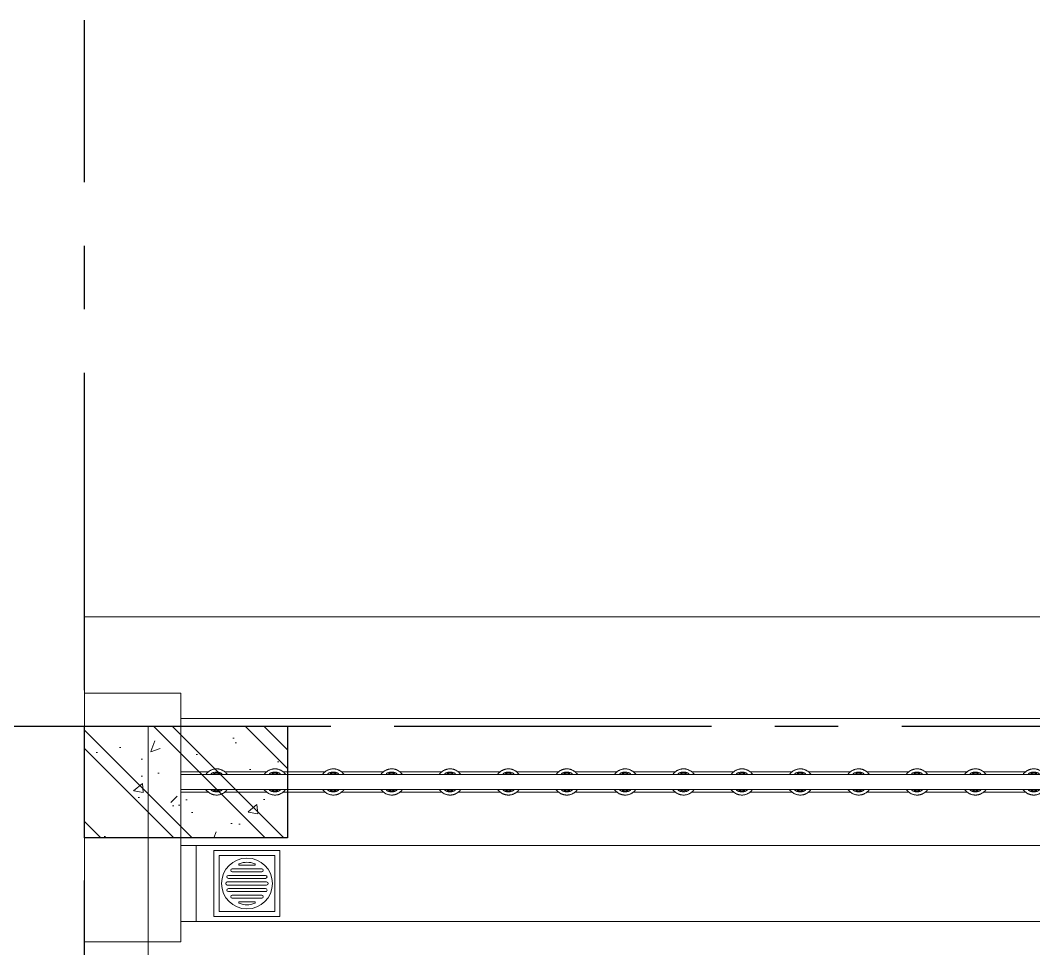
# Model space of a CAD drawing. Header units: millimetres. Extents: x -529861 to -223882, y -171969 to 61504.
# Drawn here: x -417258 to -415262, y -122830 to -121002 of the extents above; entities that cross this region are included whole.
import ezdxf

# ---------------------------------------------------------------- set-up
doc = ezdxf.new("R2010")
doc.units = ezdxf.units.MM
doc.header["$LTSCALE"] = 5000
doc.linetypes.add('CENTER', pattern=[2, 1.25, -0.25, 0.25, -0.25])
doc.linetypes.add('Overhead', pattern=[3.96875, 2.38125, -1.5875])
for name, color, linetype, lineweight in [('A-FLOR', 7, 'Continuous', 9), ('A-FLOR-HRAL-1', 8, 'Overhead', 5), ('A-WALL-PROJECTION', 7, 'Continuous', 9), ('KC-COT-HATCH', 13, 'Continuous', 15), ('KC-COT-NETCAT', 2, 'Continuous', 30), ('P-PIPE', 7, 'Continuous', 9), ('S-BEAM', 7, 'Continuous', 9)]:
    doc.layers.add(name, color=color, linetype=linetype, lineweight=lineweight)
for name, color, linetype in [('KC ICC-COTVACH', 3, 'Continuous'), ('KCS_AXIS', 18, 'CENTER'), ('KCS_BORDER', 3, 'Continuous')]:
    doc.layers.add(name, color=color, linetype=linetype)

# ---------------------------------------------------------------- blocks, each defined once
blk = doc.blocks.new('Walls 10 - Walls 10-1242493-MẶT BẰNG ĐỊNH VỊ CỬA TẦNG 4')
at = {"layer": 'A-WALL-PROJECTION'}
for p, q in [((109.9999927137591, 12374.99987990737), (109.9999927137596, 12524.99987990737)), ((109.9999927137591, 12524.99987990737), (6609.99999271378, 12524.99987990734)), ((6419.99999271377, 12324.99987990735), (299.999992713778, 12324.99987990737))]:
    blk.add_line(p, q, dxfattribs=at)
blk = doc.blocks.new('HBH_PLB_FLOOR_WASTE - TYP-V29-MẶT BẰNG ĐỊNH VỊ CỬA TẦNG 4')
at = {"layer": 'P-PIPE'}
for p, q in [((-64.99999999999541, -65.00000000002527), (-64.99999999999541, 64.9999999999749)), ((-64.99999999999541, 64.9999999999749), (65.00000000000787, 64.9999999999749)), ((65.00000000000792, 64.99999999997492), (-64.99999999999538, 64.99999999997492)), ((-64.99999999999538, 64.99999999997492), (-64.9999999999954, -65.00000000002524)), ((65.00000000000789, 64.9999999999749), (65.00000000000789, -65.00000000002525)), ((65.00000000000792, -65.00000000002524), (65.00000000000792, 64.99999999997492)), ((-54.99999999999541, -55.00000000002524), (-54.99999999999541, 54.99999999997492)), ((-54.99999999999541, 54.99999999997492), (55.00000000000789, 54.99999999997492)), ((55.00000000000789, 54.99999999997492), (55.00000000000789, -55.00000000002524)), ((-29.00000000000623, -28.98437499999141), (-29.00000000000626, 28.98437499997456)), ((-23.00000000000627, 28.98437499997456), (-23.00000000000606, -28.98437499999145)), ((-16.00000000000625, -36.64062499999147), (-16.00000000000626, 36.64062499997463)), ((-10.00000000000629, 36.64062499997463), (-10.00000000000606, -36.6406249999915)), ((-2.999999999981403, -38.74999999999157), (-2.999999999981177, 38.74999999997467)), ((3.000000000018795, 38.74999999997468), (3.000000000018785, -38.74999999999153)), ((10.00000000001859, -36.6406249999915), (10.00000000001882, 36.64062499997463)), ((16.00000000001879, 36.64062499997463), (16.00000000001878, -36.64062499999147)), ((23.00000000001859, -28.98437499999145), (23.0000000000188, 28.98437499997456)), ((29.00000000001879, 28.98437499997456), (29.00000000001876, -28.98437499999141)), ((-36.00000000000624, 15.28773567539052), (-36.00000000000615, -15.28773567540714)), ((36.00000000001867, -15.28773567540715), (36.00000000001876, 15.28773567539052)), ((55.00000000000789, -55.00000000002524), (-54.9999999999954, -55.00000000002524)), ((65.00000000000789, -65.00000000002527), (-64.9999999999954, -65.00000000002527)), ((-64.9999999999954, -65.00000000002524), (65.00000000000792, -65.00000000002524))]:
    blk.add_line(p, q, dxfattribs=at)
blk.add_circle((6.180442060968962e-12, -2.51766327603027e-11), 50.00000000000004, dxfattribs=at)
for centre, radius, start, end in [((1.8696443872257e-11, 38.74999999997467), 3.00000000000009, 4.961665303083086e-13, 180.0000000000002), ((-26.00000000000616, 28.98437499997455), 3.0000000000001, 1.087749701060523e-12, 180.0000000000007), ((-13.00000000000616, 36.64062499997461), 3.000000000000094, 1.164083013415647e-12, 180.0000000000006), ((13.00000000001869, 36.64062499997461), 3.000000000000096, 5.915831707522141e-13, 180.0000000000003), ((26.00000000001869, 28.98437499997455), 3.000000000000097, 6.106664988409952e-13, 180.0000000000003), ((-6.151781520347975e-12, -2.528863824844248e-11), 41.87499999999999, 158.5874781880334, 201.412521807559), ((-37.49231106692829, 14.69587711305846), 1.605393683263967, 21.63354212145727, 158.3664578785403), ((37.49231106694083, 14.69587711305846), 1.605393683263967, 21.63354212146066, 158.3664578785438), ((1.86794055106085e-11, -2.528863824844248e-11), 41.87499999999999, 338.5874781924414, 21.41252181196772), ((-37.49231106692829, -14.69587711307532), 1.605393683263967, 201.6335420075736, 338.3664578785518), ((37.49231106694083, -14.69587711307532), 1.605393683263965, 201.6335421214482, 338.3664579924264), ((-26.00000000000616, -28.98437499999141), 3.000000000000098, 180.0000000000003, 1.526666247102488e-13), ((-13.00000000000616, -36.64062499999147), 3.000000000000094, 180.0000000000002, 2.544443745170813e-13), ((1.8696443872257e-11, -38.74999999999153), 3.000000000000091, 180.0000000000012, 7.124442486478279e-13), ((13.00000000001869, -36.64062499999147), 3.000000000000094, 180.0000000000011, 1.017777498068325e-12), ((26.00000000001869, -28.98437499999141), 3.000000000000099, 180.0000000000011, 9.15999748261493e-13)]:
    blk.add_arc(centre, radius, start, end, dxfattribs=at)
blk = doc.blocks.new('Walls 1 - Walls 1-1595607-MẶT BẰNG ĐỊNH VỊ CỬA TẦNG 4')
at = {"layer": 'A-WALL-PROJECTION'}
for p, q in [((299.9999927137753, 12374.99987990737), (109.9999927137769, 12374.99987990737)), ((109.9999927137769, 12374.99987990737), (109.9999927137769, 12309.99987990737)), ((299.9999927137758, 11884.99987990729), (299.9999927137771, 12374.99987990737)), ((109.9999927137769, 12309.99987990737), (234.9999927137748, 12309.99987990737)), ((234.9999927137767, 12309.99987990737), (234.9999927137757, 11884.99987990729)), ((299.9999927137755, 11884.99987990729), (234.9999927137758, 11884.99987990729))]:
    blk.add_line(p, q, dxfattribs=at)
blk = doc.blocks.new('Railing - 15mm-V30-MẶT BẰNG ĐỊNH VỊ CỬA TẦNG 4')
at = {"layer": 'A-FLOR-HRAL-1'}
for p, q in [((-15.18100780876557, 20.85601855267739), (-16.0028829174449, 20.23225756780667)), ((15.18100780878073, -20.85601855268172), (16.00288291746223, -20.23225756780667))]:
    blk.add_line(p, q, dxfattribs=at)
at = {"layer": 'A-FLOR-HRAL-1', "flags": 128}
for points in [[(-15.1810078087634, 20.85601855267739), (-16.00288291744274, 20.23225756780667), (-16.79915682721905, 19.57612928680807), (-17.56855566970432, 18.88868337496987), (-18.30984857087497, 18.17101959910492), (-19.02184962022451, 17.42428606815147), (-19.70341976795984, 16.64967739647889), (-20.35346864723915, 15.84843279271383), (-20.97095631852581, 15.02183407729641), (-21.55489493326641, 14.17120363184168), (-22.10435031424873, 13.29790228360282), (-22.61844345006665, 12.40332712844902), (-23.09635190137905, 11.4889092957931), (-23.53731111660639, 10.55611165909853), (-23.94061565507241, 9.606426495599989), (-24.30562031554879, 8.641373098966824), (-24.6317411684441, 7.662495348773155), (-24.91845648996076, 6.671359240599213), (-25.16530759674736, 5.669550380787928), (-25.37189957969281, 4.658671449807014), (-25.53790193569259, 3.640339638305488), (-25.66304909638901, 2.61618405994052), (-25.74714085302543, 1.587843145176134), (-25.79004267672806, 0.5569620200993768), (-25.79605605435137, 0)], [(17.21790846961381, 19.20885566326575), (16.43598663085649, 19.88202332335375), (15.62777071964555, 20.52338398739963), (14.79455370902995, 21.13191161515291)], [(25.79605605437519, 0), (25.77542196096053, 1.031567106256023), (25.71355269087707, 2.061483925198718), (25.61054722175175, 3.088102809618454), (25.46657034036483, 4.109781388302804), (25.28185237900859, 5.124885193470698), (25.05668884702448, 6.131790275584672), (24.79143995802549, 7.128885801300714), (24.48653005365272, 8.114576630479792), (24.1424469247065, 9.087285868072525), (23.75974103079768, 10.04545738679244), (23.33902461971029, 10.98755831660585), (22.88097074795901, 11.91208149700574), (22.38631220402511, 12.81754788811505), (21.85584033605748, 13.70250893687266), (21.29040378588185, 14.56554889437335), (20.69090713136043, 15.4052870807927), (20.05830943925266, 16.2203800941718), (19.39362273091805, 17.00952395956634), (18.69791036330206, 17.77145621512516), (17.97228532778001, 18.50495793178468), (17.21790846961598, 19.20885566326575), (16.43598663085649, 19.88202332335375), (15.62777071964772, 20.52338398739963), (14.79455370903212, 21.13191161515291)], [(-24.91845648996292, 6.671359240599213), (-25.16530759674736, 5.669550380787928), (-25.37189957969281, 4.658671449807014), (-25.53790193569259, 3.640339638305488), (-25.66304909639117, 2.61618405994052), (-25.7471408530276, 1.587843145176134), (-25.79004267672806, 0.5569620200993768), (-25.79605605435137, 0)], [(-25.79605605435137, 0), (-25.77542196094103, -1.031567106256023), (-25.71355269085542, -2.061483925194386), (-25.61054722173009, -3.088102809614122), (-25.46657034034317, -4.109781388298472), (-25.2818523789891, -5.124885193470698), (-25.05668884700282, -6.13179027558034)], [(-25.79605605435137, 0), (-25.77542196093887, -1.031567106256023), (-25.71355269085542, -2.061483925190055), (-25.61054722173009, -3.088102809614122), (-25.466570340341, -4.109781388298472), (-25.2818523789891, -5.124885193470698), (-25.05668884700282, -6.13179027558034), (-24.79143995800167, -7.128885801296383), (-24.48653005362889, -8.114576630479792), (-24.14244692468267, -9.087285868068193), (-23.75974103077386, -10.04545738678811), (-23.33902461968863, -10.98755831660152), (-22.88097074793952, -11.91208149700141), (-22.38631220400345, -12.81754788811072), (-21.85584033603582, -13.70250893686833), (-21.29040378586019, -14.56554889436902), (-20.69090713133878, -15.40528708078837), (-20.05830943922884, -16.2203800941718), (-19.39362273089856, -17.00952395955768), (-18.69791036328257, -17.77145621512083), (-17.97228532775836, -18.50495793178035), (-17.21790846959432, -19.20885566326142), (-16.43598663083699, -19.88202332334942), (-15.62777071962606, -20.5233839873953), (-14.79455370901046, -21.13191161515291)], [(-17.56855566970649, 18.88868337496987), (-18.30984857087713, 18.17101959910492), (-19.02184962022667, 17.42428606815147), (-19.703419767962, 16.64967739647889), (-20.35346864724132, 15.84843279271383), (-20.97095631852581, 15.02183407729641), (-21.55489493326858, 14.17120363184168), (-22.10435031424873, 13.29790228360282)], [(15.18100780878289, -20.85601855267739), (16.00288291746439, -20.23225756780667), (16.79915682724287, -19.57612928680807), (17.56855566972598, -18.88868337496987), (18.30984857089662, -18.17101959910059), (19.02184962024833, -17.4242860681558), (19.7034197679815, -16.64967739647889), (20.35346864726298, -15.8484327927095), (20.97095631854747, -15.02183407729641), (21.55489493328807, -14.17120363184168), (22.10435031426822, -13.29790228360715), (22.6184434500883, -12.40332712844902), (23.09635190139854, -11.4889092957931), (23.53731111662804, -10.55611165909853), (23.94061565509406, -9.606426495599989), (24.30562031557262, -8.641373098966824), (24.63174116846576, -7.662495348773155), (24.91845648998458, -6.671359240599213), (25.16530759676902, -5.669550380787928), (25.3718995797123, -4.658671449807014), (25.53790193571208, -3.640339638305488), (25.66304909641283, -2.61618405994052), (25.74714085304709, -1.587843145176134), (25.79004267674972, -0.5569620200993768), (25.79605605437519, 0)], [(21.85584033605748, 13.70250893687266), (21.29040378588185, 14.56554889437335), (20.69090713135827, 15.4052870807927), (20.0583094392505, 16.2203800941718), (19.39362273091805, 17.00952395956634), (18.69791036329989, 17.77145621512516), (17.97228532777785, 18.50495793178468)], [(24.91845648998241, -6.671359240599213), (25.16530759676902, -5.669550380792259), (25.37189957971013, -4.658671449807014), (25.53790193571208, -3.640339638305488), (25.66304909641066, -2.616184059944851), (25.74714085304492, -1.587843145180466), (25.79004267674756, -0.5569620200993768), (25.79605605437303, 0)], [(25.79605605437303, 0), (25.77542196096053, 1.031567106256023), (25.71355269087707, 2.061483925198718), (25.61054722174958, 3.088102809618454), (25.46657034036266, 4.109781388302804), (25.28185237900859, 5.124885193470698), (25.05668884702231, 6.131790275584672)], [(-21.91100687797996, -13.61047721236095), (-21.85584033603799, -13.70250893686833), (-21.29040378586236, -14.56554889436902), (-20.69090713133878, -15.4052870807927), (-20.05830943923101, -16.2203800941718), (-19.39362273090072, -17.00952395956201), (-18.69791036328473, -17.77145621512516), (-17.97228532776052, -18.50495793178035)], [(-17.21790846959649, -19.20885566326142), (-16.43598663083916, -19.88202332335375), (-15.62777071962823, -20.52338398739963), (-14.79455370901263, -21.13191161515291)], [(17.56855566972382, -18.88868337496987), (18.30984857089662, -18.17101959910492), (19.02184962024617, -17.4242860681558), (19.7034197679815, -16.64967739648322), (20.35346864726081, -15.84843279271383), (20.9709563185453, -15.02183407729641), (21.5548949332859, -14.17120363184168), (22.10435031426605, -13.29790228361148)]]:
    blk.add_lwpolyline(points, dxfattribs=at)
at = {"layer": 'A-FLOR-HRAL-1'}
for centre, radius, start, end in [((1.112476777365146e-12, -1.521699502140297e-12), 19.39605605437733, 145.1780579934707, 179.9999999999796), ((1.112476777365146e-12, 1.082398435568102e-15), 19.39605605437736, 179.9999999999973, 214.8219420064869), ((1.16746612377483e-12, -1.521699502140297e-12), 17.24105842212845, 160.0293384419952, 179.9999999999796), ((1.16746612377483e-12, 1.082398435568102e-15), 17.24105842212848, 179.9999999999973, 199.9706615580107), ((1.112476777365146e-12, -1.521699502140297e-12), 19.39605605437736, 2.743604935228379e-12, 34.82194200656406), ((1.112476777365146e-12, 1.082398435568102e-15), 19.39605605437733, 325.1780579934438, 2.071177208569042e-11), ((1.16746612377483e-12, -1.521699502140297e-12), 17.24105842212848, 2.743604935228378e-12, 19.97066155803401), ((1.16746612377483e-12, 1.082398435568102e-15), 17.24105842212845, 340.0293384419753, 2.071813319505335e-11)]:
    blk.add_arc(centre, radius, start, end, dxfattribs=at)
blk = doc.blocks.new('Railing - 15mm-V31-MẶT BẰNG ĐỊNH VỊ CỬA TẦNG 4')
at = {"layer": 'A-FLOR-HRAL-1'}
for p, q in [((-15.18100780876557, 20.85601855267306), (-16.0028829174449, 20.23225756780233)), ((15.18100780878073, -20.85601855268606), (16.00288291746223, -20.23225756780667))]:
    blk.add_line(p, q, dxfattribs=at)
at = {"layer": 'A-FLOR-HRAL-1', "flags": 128}
for points in [[(-15.1810078087634, 20.85601855267306), (-16.00288291744274, 20.23225756780233), (-16.79915682721905, 19.57612928680807), (-17.56855566970432, 18.88868337496553), (-18.30984857087497, 18.17101959910059), (-19.02184962022451, 17.42428606815147), (-19.70341976795984, 16.64967739647456), (-20.35346864723915, 15.8484327927095), (-20.97095631852364, 15.02183407729208), (-21.55489493326641, 14.17120363184168), (-22.10435031424656, 13.29790228360282), (-22.61844345006665, 12.40332712844902), (-23.09635190137905, 11.48890929578877), (-23.53731111660639, 10.5561116590942), (-23.94061565507241, 9.606426495595656), (-24.30562031554879, 8.641373098962493), (-24.6317411684441, 7.662495348773155), (-24.91845648996076, 6.671359240599213), (-25.1653075967452, 5.669550380783597), (-25.37189957969064, 4.658671449802682), (-25.53790193569042, 3.640339638301157), (-25.66304909638901, 2.61618405994052), (-25.74714085302543, 1.587843145171803), (-25.7900426767259, 0.5569620200950454), (-25.7960560543492, 0)], [(17.21790846961381, 19.20885566326142), (16.43598663085649, 19.88202332334942), (15.62777071964555, 20.5233839873953), (14.79455370902995, 21.13191161515291)], [(25.79605605437519, 0), (25.77542196096269, 1.031567106256023), (25.71355269087924, 2.061483925194386), (25.61054722175175, 3.088102809614122), (25.46657034036483, 4.109781388302804), (25.28185237901075, 5.124885193470698), (25.05668884702448, 6.13179027558034), (24.79143995802549, 7.128885801296383), (24.48653005365272, 8.114576630479792), (24.1424469247065, 9.087285868072525), (23.75974103079768, 10.04545738678811), (23.33902461971029, 10.98755831660585), (22.88097074795901, 11.91208149700141), (22.38631220402727, 12.81754788811505), (21.85584033605965, 13.70250893686833), (21.29040378588401, 14.56554889436902), (20.69090713136043, 15.40528708078837), (20.05830943925266, 16.2203800941718), (19.39362273092021, 17.00952395956201), (18.69791036330206, 17.77145621512083), (17.97228532778001, 18.50495793178035), (17.21790846961598, 19.20885566326142), (16.43598663085649, 19.88202332334942), (15.62777071964772, 20.5233839873953), (14.79455370903212, 21.13191161515291)], [(-24.91845648996292, 6.671359240599213), (-25.16530759674736, 5.669550380783597), (-25.37189957969281, 4.658671449802682), (-25.53790193569259, 3.640339638301157), (-25.66304909639117, 2.61618405994052), (-25.7471408530276, 1.587843145171803), (-25.79004267672806, 0.5569620200950454), (-25.79605605435137, 0)], [(-25.79605605435137, 0), (-25.77542196094103, -1.031567106256023), (-25.71355269085542, -2.061483925198718), (-25.61054722173009, -3.088102809614122), (-25.46657034034317, -4.109781388302804), (-25.2818523789891, -5.124885193470698), (-25.05668884700282, -6.131790275584672)], [(-25.7960560543492, 0), (-25.77542196093887, -1.031567106256023), (-25.71355269085325, -2.061483925194386), (-25.61054722173009, -3.088102809614122), (-25.466570340341, -4.109781388302804), (-25.28185237898693, -5.124885193470698), (-25.05668884700066, -6.131790275584672), (-24.79143995800167, -7.128885801296383), (-24.48653005362889, -8.114576630479792), (-24.14244692468267, -9.087285868068193), (-23.75974103077386, -10.04545738678811), (-23.33902461968863, -10.98755831660585), (-22.88097074793952, -11.91208149700574), (-22.38631220400345, -12.81754788811505), (-21.85584033603582, -13.70250893687266), (-21.29040378586019, -14.56554889437335), (-20.69090713133661, -15.4052870807927), (-20.05830943922884, -16.2203800941718), (-19.39362273089856, -17.00952395956201), (-18.69791036328257, -17.77145621512516), (-17.97228532775836, -18.50495793178035), (-17.21790846959432, -19.20885566326575), (-16.43598663083699, -19.88202332335375), (-15.62777071962606, -20.5233839873953), (-14.79455370901046, -21.13191161515291)], [(-17.56855566970649, 18.88868337496553), (-18.30984857087713, 18.17101959910059), (-19.02184962022667, 17.42428606815147), (-19.703419767962, 16.64967739647456), (-20.35346864724132, 15.8484327927095), (-20.97095631852581, 15.02183407729208), (-21.55489493326858, 14.17120363184168), (-22.10435031424873, 13.29790228360282)], [(15.18100780878289, -20.85601855268172), (16.00288291746439, -20.23225756780667), (16.79915682724287, -19.57612928680807), (17.56855566972598, -18.8886833749742), (18.30984857089879, -18.17101959910492), (19.02184962024833, -17.4242860681558), (19.70341976798366, -16.64967739648322), (20.35346864726298, -15.84843279271383), (20.97095631854747, -15.02183407730074), (21.55489493328807, -14.17120363184602), (22.10435031426822, -13.29790228360715), (22.6184434500883, -12.40332712845335), (23.09635190140071, -11.4889092957931), (23.53731111662804, -10.55611165910286), (23.94061565509406, -9.60642649560432), (24.30562031557262, -8.641373098971156), (24.63174116846576, -7.662495348777487), (24.91845648998458, -6.671359240603545), (25.16530759677119, -5.669550380792259), (25.3718995797123, -4.658671449811346), (25.53790193571425, -3.640339638305488), (25.66304909641283, -2.616184059944851), (25.74714085304709, -1.587843145176134), (25.79004267674972, -0.5569620200993768), (25.79605605437519, 0)], [(21.85584033605748, 13.70250893686833), (21.29040378588185, 14.56554889436902), (20.69090713135827, 15.40528708078837), (20.0583094392505, 16.2203800941718), (19.39362273091805, 17.00952395956201), (18.69791036330206, 17.77145621512083), (17.97228532777785, 18.50495793178035)], [(24.91845648998241, -6.671359240603545), (25.16530759676902, -5.669550380796591), (25.3718995797123, -4.658671449811346), (25.53790193571208, -3.640339638305488), (25.66304909641066, -2.616184059949183), (25.74714085304492, -1.587843145180466), (25.79004267674756, -0.5569620200993768), (25.79605605437303, 0)], [(25.79605605437303, 0), (25.77542196096053, 1.031567106256023), (25.71355269087707, 2.061483925194386), (25.61054722174958, 3.088102809614122), (25.46657034036266, 4.109781388302804), (25.28185237900859, 5.124885193470698), (25.05668884702448, 6.13179027558034)], [(-21.91100687797996, -13.61047721236095), (-21.85584033603799, -13.70250893687266), (-21.29040378586236, -14.56554889437335), (-20.69090713133878, -15.40528708079703), (-20.05830943923101, -16.2203800941718), (-19.39362273090072, -17.00952395956634), (-18.69791036328473, -17.77145621512949), (-17.97228532776052, -18.50495793178035)], [(-17.21790846959649, -19.20885566326575), (-16.43598663083916, -19.88202332335808), (-15.62777071962823, -20.52338398739963), (-14.79455370901263, -21.13191161515291)], [(17.56855566972382, -18.8886833749742), (18.30984857089662, -18.17101959910925), (19.02184962024617, -17.4242860681558), (19.7034197679815, -16.64967739648755), (20.35346864726081, -15.84843279271817), (20.9709563185453, -15.02183407730074), (21.55489493328807, -14.17120363184602), (22.10435031426605, -13.29790228361148)]]:
    blk.add_lwpolyline(points, dxfattribs=at)
at = {"layer": 'A-FLOR-HRAL-1'}
for centre, radius, start, end in [((1.467792554166181e-12, -1.521699502140297e-12), 19.39605605437733, 145.1780579934707, 179.9999999999796), ((1.467792554166181e-12, 1.082398435568102e-15), 19.39605605437736, 179.9999999999973, 214.8219420065008), ((1.522781900575865e-12, -1.521699502140297e-12), 17.24105842212846, 160.0293384419952, 179.9999999999796), ((1.522781900575865e-12, 1.082398435568102e-15), 17.24105842212848, 179.9999999999973, 199.9706615579951), ((1.467792554166181e-12, -1.521699502140297e-12), 19.39605605437736, 2.743604935228379e-12, 34.82194200657796), ((1.467792554166181e-12, 1.082398435568102e-15), 19.39605605437733, 325.1780579934438, 2.071177208569042e-11), ((1.522781900575865e-12, -1.521699502140297e-12), 17.24105842212848, 2.743604935228378e-12, 19.97066155801834), ((1.522781900575865e-12, 1.082398435568102e-15), 17.24105842212845, 340.0293384419753, 2.071813319505335e-11)]:
    blk.add_arc(centre, radius, start, end, dxfattribs=at)
blk = doc.blocks.new('Railing - 15mm-V32-MẶT BẰNG ĐỊNH VỊ CỬA TẦNG 4')
at = {"layer": 'A-FLOR-HRAL-1'}
for p, q in [((-15.18100780876557, 20.85601855267739), (-16.0028829174449, 20.23225756780233)), ((15.18100780878073, -20.85601855268606), (16.00288291746223, -20.23225756780667))]:
    blk.add_line(p, q, dxfattribs=at)
at = {"layer": 'A-FLOR-HRAL-1', "flags": 128}
for points in [[(-15.1810078087634, 20.85601855267739), (-16.00288291744274, 20.23225756780233), (-16.79915682721905, 19.57612928680807), (-17.56855566970432, 18.88868337496553), (-18.30984857087497, 18.17101959910059), (-19.02184962022451, 17.42428606815147), (-19.70341976795984, 16.64967739647889), (-20.35346864723915, 15.84843279271383), (-20.97095631852581, 15.02183407729208), (-21.55489493326641, 14.17120363184168), (-22.10435031424873, 13.29790228360282), (-22.61844345006665, 12.40332712844902), (-23.09635190137905, 11.48890929578877), (-23.53731111660639, 10.5561116590942), (-23.94061565507241, 9.606426495595656), (-24.30562031554879, 8.641373098962493), (-24.6317411684441, 7.662495348773155), (-24.91845648996076, 6.671359240599213), (-25.16530759674736, 5.669550380783597), (-25.37189957969281, 4.658671449807014), (-25.53790193569259, 3.640339638301157), (-25.66304909638901, 2.61618405994052), (-25.74714085302543, 1.587843145171803), (-25.79004267672806, 0.5569620200950454), (-25.79605605435137, 0)], [(17.21790846961381, 19.20885566326142), (16.43598663085649, 19.88202332335375), (15.62777071964555, 20.5233839873953), (14.79455370902995, 21.13191161515291)], [(25.79605605437519, 0), (25.77542196096053, 1.031567106256023), (25.71355269087707, 2.061483925198718), (25.61054722175175, 3.088102809614122), (25.46657034036483, 4.109781388302804), (25.28185237900859, 5.124885193470698), (25.05668884702448, 6.131790275584672), (24.79143995802549, 7.128885801296383), (24.48653005365272, 8.114576630479792), (24.1424469247065, 9.087285868072525), (23.75974103079768, 10.04545738678811), (23.33902461971029, 10.98755831660585), (22.88097074795901, 11.91208149700574), (22.38631220402511, 12.81754788811505), (21.85584033605748, 13.70250893687266), (21.29040378588185, 14.56554889437335), (20.69090713136043, 15.4052870807927), (20.05830943925266, 16.2203800941718), (19.39362273091805, 17.00952395956634), (18.69791036330206, 17.77145621512083), (17.97228532778001, 18.50495793178035), (17.21790846961598, 19.20885566326142), (16.43598663085649, 19.88202332335375), (15.62777071964772, 20.5233839873953), (14.79455370903212, 21.13191161515291)], [(-24.91845648996292, 6.671359240599213), (-25.16530759674736, 5.669550380783597), (-25.37189957969281, 4.658671449807014), (-25.53790193569259, 3.640339638301157), (-25.66304909639117, 2.61618405994052), (-25.7471408530276, 1.587843145171803), (-25.79004267672806, 0.5569620200950454), (-25.79605605435137, 0)], [(-25.79605605435137, 0), (-25.77542196094103, -1.031567106256023), (-25.71355269085542, -2.061483925198718), (-25.61054722173009, -3.088102809614122), (-25.46657034034317, -4.109781388302804), (-25.2818523789891, -5.124885193470698), (-25.05668884700282, -6.13179027558034)], [(-25.79605605435137, 0), (-25.77542196093887, -1.031567106256023), (-25.71355269085542, -2.061483925194386), (-25.61054722173009, -3.088102809614122), (-25.466570340341, -4.109781388302804), (-25.2818523789891, -5.124885193470698), (-25.05668884700282, -6.13179027558034), (-24.79143995800167, -7.128885801296383), (-24.48653005362889, -8.114576630479792), (-24.14244692468267, -9.087285868068193), (-23.75974103077386, -10.04545738678811), (-23.33902461968863, -10.98755831660585), (-22.88097074793952, -11.91208149700574), (-22.38631220400345, -12.81754788811505), (-21.85584033603582, -13.70250893686833), (-21.29040378586019, -14.56554889437335), (-20.69090713133878, -15.4052870807927), (-20.05830943922884, -16.2203800941718), (-19.39362273089856, -17.00952395955768), (-18.69791036328257, -17.77145621512083), (-17.97228532775836, -18.50495793178035), (-17.21790846959432, -19.20885566326142), (-16.43598663083699, -19.88202332334942), (-15.62777071962606, -20.5233839873953), (-14.79455370901046, -21.13191161515291)], [(-17.56855566970649, 18.88868337496553), (-18.30984857087713, 18.17101959910059), (-19.02184962022667, 17.42428606815147), (-19.703419767962, 16.64967739647889), (-20.35346864724132, 15.84843279271383), (-20.97095631852581, 15.02183407729208), (-21.55489493326858, 14.17120363184168), (-22.10435031424873, 13.29790228360282)], [(15.18100780878289, -20.85601855268172), (16.00288291746439, -20.23225756780667), (16.79915682724287, -19.57612928680807), (17.56855566972598, -18.88868337496987), (18.30984857089662, -18.17101959910059), (19.02184962024833, -17.4242860681558), (19.7034197679815, -16.64967739647889), (20.35346864726298, -15.84843279271383), (20.97095631854747, -15.02183407729641), (21.55489493328807, -14.17120363184602), (22.10435031426822, -13.29790228360715), (22.6184434500883, -12.40332712845335), (23.09635190139854, -11.4889092957931), (23.53731111662804, -10.55611165909853), (23.94061565509406, -9.606426495599989), (24.30562031557262, -8.641373098966824), (24.63174116846576, -7.662495348777487), (24.91845648998458, -6.671359240603545), (25.16530759676902, -5.669550380787928), (25.3718995797123, -4.658671449811346), (25.53790193571208, -3.640339638305488), (25.66304909641283, -2.616184059944851), (25.74714085304709, -1.587843145176134), (25.79004267674972, -0.5569620200993768), (25.79605605437519, 0)], [(21.85584033605748, 13.70250893687266), (21.29040378588185, 14.56554889437335), (20.69090713135827, 15.4052870807927), (20.0583094392505, 16.2203800941718), (19.39362273091805, 17.00952395956634), (18.69791036329989, 17.77145621512083), (17.97228532777785, 18.50495793178035)], [(24.91845648998241, -6.671359240603545), (25.16530759676902, -5.669550380792259), (25.37189957971013, -4.658671449811346), (25.53790193571208, -3.640339638305488), (25.66304909641066, -2.616184059949183), (25.74714085304492, -1.587843145180466), (25.79004267674756, -0.5569620200993768), (25.79605605437303, 0)], [(25.79605605437303, 0), (25.77542196096053, 1.031567106256023), (25.71355269087707, 2.061483925198718), (25.61054722174958, 3.088102809614122), (25.46657034036266, 4.109781388302804), (25.28185237900859, 5.124885193470698), (25.05668884702231, 6.131790275584672)], [(-22.12080777094703, -13.260476336759), (-21.85584033603799, -13.70250893686833), (-21.29040378586236, -14.56554889437335), (-20.69090713133878, -15.40528708079703), (-20.05830943923101, -16.2203800941718), (-19.39362273090072, -17.00952395956201), (-18.69791036328473, -17.77145621512516), (-17.97228532776052, -18.50495793178035)], [(-17.21790846959649, -19.20885566326142), (-16.43598663083916, -19.88202332335375), (-15.62777071962823, -20.52338398739963), (-14.79455370901263, -21.13191161515291)], [(17.56855566972382, -18.88868337496987), (18.30984857089662, -18.17101959910492), (19.02184962024617, -17.4242860681558), (19.7034197679815, -16.64967739648322), (20.35346864726081, -15.84843279271817), (20.9709563185453, -15.02183407729641), (21.5548949332859, -14.17120363184602), (22.10435031426605, -13.29790228361148), (22.1258582024156, -13.260476336759)]]:
    blk.add_lwpolyline(points, dxfattribs=at)
at = {"layer": 'A-FLOR-HRAL-1'}
for centre, radius, start, end in [((1.112476777365146e-12, -1.521699502140297e-12), 19.39605605437733, 145.1780579934846, 179.9999999999796), ((1.112476777365146e-12, 1.082398435568102e-15), 19.39605605437736, 179.9999999999973, 214.8219420064731), ((1.16746612377483e-12, -1.521699502140297e-12), 17.24105842212845, 160.0293384420109, 179.9999999999796), ((1.16746612377483e-12, 1.082398435568102e-15), 17.24105842212848, 179.9999999999973, 199.9706615580107), ((1.112476777365146e-12, -1.521699502140297e-12), 19.39605605437736, 2.743604935228379e-12, 34.82194200657796), ((1.112476777365146e-12, 1.082398435568102e-15), 19.39605605437733, 325.1780579934438, 2.071177208569042e-11), ((1.16746612377483e-12, -1.521699502140297e-12), 17.24105842212848, 2.743604935228378e-12, 19.97066155803401), ((1.16746612377483e-12, 1.082398435568102e-15), 17.24105842212845, 340.0293384419596, 2.071813319505335e-11)]:
    blk.add_arc(centre, radius, start, end, dxfattribs=at)
blk = doc.blocks.new('Railing - 15mm-V33-MẶT BẰNG ĐỊNH VỊ CỬA TẦNG 4')
at = {"layer": 'A-FLOR-HRAL-1'}
for p, q in [((-15.18100780876773, 20.85601855267739), (-16.0028829174449, 20.23225756780233)), ((15.18100780877856, -20.85601855268606), (16.00288291746006, -20.23225756780667))]:
    blk.add_line(p, q, dxfattribs=at)
at = {"layer": 'A-FLOR-HRAL-1', "flags": 128}
for points in [[(-15.18100780876557, 20.85601855267739), (-16.0028829174449, 20.23225756780233), (-16.79915682722121, 19.57612928680807), (-17.56855566970649, 18.88868337496553), (-18.30984857087713, 18.17101959910059), (-19.02184962022667, 17.42428606815147), (-19.703419767962, 16.64967739647456), (-20.35346864724132, 15.84843279271383), (-20.97095631852581, 15.02183407729208), (-21.55489493326858, 14.17120363184168), (-22.10435031424656, 13.29790228360282), (-22.61844345006881, 12.40332712844902), (-23.09635190138121, 11.48890929578877), (-23.53731111660855, 10.5561116590942), (-23.94061565507457, 9.606426495595656), (-24.30562031555096, 8.641373098962493), (-24.6317411684441, 7.662495348773155), (-24.91845648996292, 6.671359240599213), (-25.16530759674736, 5.669550380783597), (-25.37189957969281, 4.658671449807014), (-25.53790193569259, 3.640339638301157), (-25.66304909639117, 2.61618405994052), (-25.7471408530276, 1.587843145171803), (-25.79004267672806, 0.5569620200950454), (-25.79605605435137, 0)], [(17.21790846961165, 19.20885566326142), (16.43598663085649, 19.88202332335375), (15.62777071964339, 20.5233839873953), (14.79455370902779, 21.13191161515291)], [(25.79605605437303, 0), (25.77542196096053, 1.031567106256023), (25.71355269087707, 2.061483925198718), (25.61054722174958, 3.088102809614122), (25.46657034036266, 4.109781388302804), (25.28185237900859, 5.124885193470698), (25.05668884702231, 6.131790275584672), (24.79143995802333, 7.128885801296383), (24.48653005365055, 8.114576630479792), (24.14244692470433, 9.087285868072525), (23.75974103079552, 10.04545738678811), (23.33902461970812, 10.98755831660585), (22.88097074795684, 11.91208149700574), (22.38631220402511, 12.81754788811505), (21.85584033605748, 13.70250893687266), (21.29040378588185, 14.56554889437335), (20.69090713135827, 15.4052870807927), (20.0583094392505, 16.2203800941718), (19.39362273091805, 17.00952395956634), (18.69791036329989, 17.77145621512083), (17.97228532777785, 18.50495793178035), (17.21790846961381, 19.20885566326142), (16.43598663085649, 19.88202332335375), (15.62777071964555, 20.5233839873953), (14.79455370902995, 21.13191161515291)], [(-24.91845648996509, 6.671359240599213), (-25.16530759674953, 5.669550380783597), (-25.37189957969498, 4.658671449807014), (-25.53790193569476, 3.640339638301157), (-25.66304909639334, 2.61618405994052), (-25.74714085302976, 1.587843145171803), (-25.79004267672806, 0.5569620200950454), (-25.79605605435354, 0)], [(-25.79605605435354, 0), (-25.7754219609432, -1.031567106256023), (-25.71355269085758, -2.061483925198718), (-25.61054722173226, -3.088102809614122), (-25.46657034034533, -4.109781388302804), (-25.28185237899126, -5.124885193470698), (-25.05668884700499, -6.13179027558034)], [(-25.79605605435137, 0), (-25.77542196094103, -1.031567106256023), (-25.71355269085542, -2.061483925194386), (-25.61054722173009, -3.088102809614122), (-25.46657034034317, -4.109781388302804), (-25.2818523789891, -5.124885193470698), (-25.05668884700282, -6.13179027558034), (-24.79143995800383, -7.128885801296383), (-24.48653005363106, -8.114576630479792), (-24.14244692468484, -9.087285868068193), (-23.75974103077602, -10.04545738678811), (-23.3390246196908, -10.98755831660585), (-22.88097074794169, -11.91208149700574), (-22.38631220400562, -12.81754788811505), (-21.85584033603799, -13.70250893686833), (-21.29040378586236, -14.56554889437335), (-20.69090713133878, -15.4052870807927), (-20.05830943923101, -16.2203800941718), (-19.39362273090072, -17.00952395955768), (-18.69791036328473, -17.77145621512083), (-17.97228532776052, -18.50495793178035), (-17.21790846959649, -19.20885566326142), (-16.43598663083916, -19.88202332334942), (-15.62777071962823, -20.5233839873953), (-14.79455370901263, -21.13191161515291)], [(-17.56855566970865, 18.88868337496553), (-18.3098485708793, 18.17101959910059), (-19.02184962022884, 17.42428606815147), (-19.70341976796417, 16.64967739647456), (-20.35346864724348, 15.84843279271383), (-20.97095631852798, 15.02183407729208), (-21.55489493327074, 14.17120363184168), (-22.10435031424873, 13.29790228360282)], [(15.18100780878073, -20.85601855268172), (16.00288291746223, -20.23225756780667), (16.7991568272407, -19.57612928680807), (17.56855566972382, -18.88868337496987), (18.30984857089662, -18.17101959910059), (19.02184962024617, -17.4242860681558), (19.7034197679815, -16.64967739647889), (20.35346864726081, -15.84843279271383), (20.9709563185453, -15.02183407729641), (21.5548949332859, -14.17120363184602), (22.10435031426605, -13.29790228360715), (22.6184434500883, -12.40332712845335), (23.09635190139854, -11.4889092957931), (23.53731111662588, -10.55611165909853), (23.9406156550919, -9.606426495599989), (24.30562031557045, -8.641373098966824), (24.63174116846359, -7.662495348777487), (24.91845648998241, -6.671359240603545), (25.16530759676902, -5.669550380787928), (25.37189957971013, -4.658671449811346), (25.53790193571208, -3.640339638305488), (25.66304909641066, -2.616184059944851), (25.74714085304492, -1.587843145176134), (25.79004267674756, -0.5569620200993768), (25.79605605437303, 0)], [(21.85584033605532, 13.70250893687266), (21.29040378587968, 14.56554889437335), (20.6909071313561, 15.4052870807927), (20.05830943924833, 16.2203800941718), (19.39362273091588, 17.00952395956634), (18.69791036329989, 17.77145621512083), (17.97228532777568, 18.50495793178035)], [(24.91845648998025, -6.671359240603545), (25.16530759676685, -5.669550380792259), (25.37189957971013, -4.658671449811346), (25.53790193570991, -3.640339638305488), (25.6630490964085, -2.616184059949183), (25.74714085304275, -1.587843145180466), (25.79004267674539, -0.5569620200993768), (25.79605605437086, 0)], [(25.79605605437086, 0), (25.77542196095836, 1.031567106256023), (25.71355269087491, 2.061483925198718), (25.61054722174742, 3.088102809614122), (25.46657034036049, 4.109781388302804), (25.28185237900859, 5.124885193470698), (25.05668884702231, 6.131790275584672)], [(-21.9110068779778, -13.61047721236528), (-21.85584033604016, -13.70250893686833), (-21.29040378586452, -14.56554889437335), (-20.69090713134094, -15.40528708079703), (-20.05830943923317, -16.2203800941718), (-19.39362273090289, -17.00952395956201), (-18.6979103632869, -17.77145621512516), (-17.97228532776269, -18.50495793178035)], [(-16.84816124388866, -19.5271763219507), (-16.43598663084132, -19.88202332335375), (-15.62777071963039, -20.52338398739963), (-14.79455370901479, -21.13191161515291)], [(17.56855566972165, -18.88868337496987), (18.30984857089446, -18.17101959910492), (19.021849620244, -17.4242860681558), (19.70341976797933, -16.64967739648322), (20.35346864725864, -15.84843279271817), (20.97095631854314, -15.02183407729641), (21.5548949332859, -14.17120363184602), (22.10435031426389, -13.29790228361148)]]:
    blk.add_lwpolyline(points, dxfattribs=at)
at = {"layer": 'A-FLOR-HRAL-1'}
for centre, radius, start, end in [((1.467792554166181e-12, -1.521699502140297e-12), 19.39605605437733, 148.0259173063592, 179.9999999999796), ((1.467792554166181e-12, 1.082398435568102e-15), 19.39605605437736, 179.9999999999973, 214.8219420065426), ((1.522781900575865e-12, -1.521699502140297e-12), 17.24105842212846, 160.0293384419639, 179.9999999999796), ((1.522781900575865e-12, 1.082398435568102e-15), 17.24105842212848, 179.9999999999973, 199.970661558042), ((1.467792554166181e-12, -1.521699502140297e-12), 19.39605605437736, 2.743604935228379e-12, 34.82194200652233), ((1.467792554166181e-12, 1.082398435568102e-15), 19.39605605437733, 325.1780579934438, 2.071177208569042e-11), ((1.522781900575865e-12, -1.521699502140297e-12), 17.24105842212848, 2.743604935228378e-12, 19.97066155800271), ((1.522781900575865e-12, 1.082398435568102e-15), 17.24105842212845, 340.0293384419753, 2.071813319505335e-11)]:
    blk.add_arc(centre, radius, start, end, dxfattribs=at)
blk = doc.blocks.new('Railing - 15mm-V34-MẶT BẰNG ĐỊNH VỊ CỬA TẦNG 4')
at = {"layer": 'A-FLOR-HRAL-1'}
for p, q in [((-15.18100780876773, 20.85601855267306), (-16.0028829174449, 20.23225756780233)), ((15.18100780877856, -20.85601855268606), (16.00288291746006, -20.232257567811))]:
    blk.add_line(p, q, dxfattribs=at)
at = {"layer": 'A-FLOR-HRAL-1', "flags": 128}
for points in [[(-15.18100780876557, 20.85601855267306), (-16.00288291744274, 20.23225756780233), (-16.79915682722121, 19.57612928680373), (-17.56855566970649, 18.88868337496553), (-18.30984857087713, 18.17101959910059), (-19.02184962022667, 17.42428606814714), (-19.703419767962, 16.64967739647456), (-20.35346864724132, 15.8484327927095), (-20.97095631852798, 15.02183407729208), (-21.55489493326858, 14.17120363183735), (-22.10435031424873, 13.29790228359849), (-22.61844345006881, 12.40332712844469), (-23.09635190138121, 11.48890929578877), (-23.53731111660855, 10.5561116590942), (-23.94061565507457, 9.606426495595656), (-24.30562031555096, 8.641373098962493), (-24.63174116844627, 7.662495348768823), (-24.91845648996292, 6.671359240594882), (-25.16530759674953, 5.669550380783597), (-25.37189957969498, 4.658671449802682), (-25.53790193569476, 3.640339638301157), (-25.66304909639117, 2.616184059936188), (-25.7471408530276, 1.587843145167471), (-25.79004267672806, 0.5569620200950454), (-25.79605605435354, -4.331468517193571e-12)], [(17.21790846961381, 19.20885566326142), (16.43598663085432, 19.88202332334942), (15.62777071964339, 20.5233839873953), (14.79455370902779, 21.13191161514858)], [(25.79605605437303, -4.331468517193571e-12), (25.77542196095836, 1.031567106251691), (25.71355269087491, 2.061483925194386), (25.61054722174958, 3.088102809609791), (25.46657034036266, 4.109781388298472), (25.28185237900859, 5.124885193466366), (25.05668884702231, 6.13179027558034), (24.79143995802333, 7.128885801296383), (24.48653005365055, 8.11457663047546), (24.14244692470433, 9.087285868068193), (23.75974103079552, 10.04545738678378), (23.33902461970812, 10.98755831660152), (22.88097074795684, 11.91208149700141), (22.38631220402294, 12.81754788811072), (21.85584033605532, 13.70250893686833), (21.29040378587968, 14.56554889436902), (20.69090713135827, 15.40528708078837), (20.0583094392505, 16.22038009416747), (19.39362273091588, 17.00952395956201), (18.69791036329989, 17.77145621512083), (17.97228532777785, 18.50495793178035), (17.21790846961381, 19.20885566326142), (16.43598663085649, 19.88202332334942), (15.62777071964555, 20.5233839873953), (14.79455370902995, 21.13191161514858)], [(-24.91845648996509, 6.671359240594882), (-25.16530759674953, 5.669550380783597), (-25.37189957969498, 4.658671449802682), (-25.53790193569476, 3.640339638301157), (-25.66304909639334, 2.616184059936188), (-25.74714085302976, 1.587843145167471), (-25.79004267672806, 0.5569620200950454), (-25.79605605435354, -4.331468517193571e-12)], [(-17.56855566970865, 18.88868337496553), (-18.3098485708793, 18.17101959910059), (-19.02184962022884, 17.42428606814714), (-19.70341976796417, 16.64967739647456), (-20.35346864724348, 15.8484327927095), (-20.97095631852798, 15.02183407729208), (-21.55489493327074, 14.17120363183735), (-22.10435031424873, 13.29790228359849)], [(21.85584033605532, 13.70250893686833), (21.29040378587968, 14.56554889436902), (20.6909071313561, 15.40528708078837), (20.05830943924833, 16.22038009416747), (19.39362273091588, 17.00952395956201), (18.69791036329773, 17.77145621512083), (17.97228532777568, 18.50495793178035)], [(25.79605605437086, -4.331468517193571e-12), (25.77542196095836, 1.031567106251691), (25.71355269087491, 2.061483925194386), (25.61054722174742, 3.088102809609791), (25.46657034036049, 4.109781388298472), (25.28185237900859, 5.124885193466366), (25.05668884702015, 6.13179027558034)], [(-25.79605605435354, -4.331468517193571e-12), (-25.7754219609432, -1.031567106260354), (-25.71355269085758, -2.061483925198718), (-25.61054722173226, -3.088102809618454), (-25.46657034034533, -4.109781388302804), (-25.28185237899126, -5.12488519347503), (-25.05668884700499, -6.131790275584672)], [(-25.79605605435354, -4.331468517193571e-12), (-25.7754219609432, -1.031567106260354), (-25.71355269085758, -2.061483925194386), (-25.61054722173009, -3.088102809618454), (-25.46657034034317, -4.109781388302804), (-25.28185237899126, -5.12488519347503), (-25.05668884700499, -6.131790275584672), (-24.79143995800383, -7.128885801300714), (-24.48653005363106, -8.114576630484123), (-24.14244692468484, -9.087285868072525), (-23.75974103077602, -10.04545738679244), (-23.3390246196908, -10.98755831660585), (-22.88097074794169, -11.91208149700574), (-22.38631220400562, -12.81754788811938), (-21.85584033603799, -13.70250893687266), (-21.29040378586236, -14.56554889437335), (-20.69090713134094, -15.4052870807927), (-20.05830943923101, -16.22038009417613), (-19.39362273090072, -17.00952395956201), (-18.69791036328473, -17.77145621512516), (-17.97228532776052, -18.50495793178468), (-17.21790846959649, -19.20885566326575), (-16.43598663083916, -19.88202332335375), (-15.62777071962823, -20.52338398739963), (-14.79455370901263, -21.13191161515724)], [(-21.91100687797563, -13.61047721237394), (-21.85584033604016, -13.70250893687266), (-21.29040378586452, -14.56554889437335), (-20.69090713134094, -15.40528708079703), (-20.05830943923317, -16.22038009417613), (-19.39362273090289, -17.00952395956634), (-18.6979103632869, -17.77145621512949), (-17.97228532776269, -18.50495793178468)], [(-17.21790846959865, -19.20885566326575), (-16.43598663084132, -19.88202332335808), (-15.62777071963039, -20.52338398740396), (-14.79455370901479, -21.13191161515724)], [(15.18100780878073, -20.85601855268172), (16.00288291746223, -20.232257567811), (16.7991568272407, -19.5761292868124), (17.56855566972382, -18.8886833749742), (18.30984857089446, -18.17101959910492), (19.02184962024617, -17.42428606816013), (19.70341976797933, -16.64967739648322), (20.35346864726081, -15.84843279271383), (20.9709563185453, -15.02183407730074), (21.5548949332859, -14.17120363184602), (22.10435031426605, -13.29790228361148), (22.6184434500883, -12.40332712845335), (23.09635190139637, -11.48890929579743), (23.53731111662588, -10.55611165910286), (23.9406156550919, -9.60642649560432), (24.30562031557045, -8.641373098971156), (24.63174116846359, -7.662495348777487), (24.91845648998241, -6.671359240603545), (25.16530759676685, -5.669550380792259), (25.3718995797123, -4.658671449811346), (25.53790193570991, -3.64033963830982), (25.66304909641066, -2.616184059949183), (25.74714085304492, -1.587843145180466), (25.79004267674756, -0.5569620201037083), (25.79605605437303, -4.331468517193571e-12)], [(17.56855566972165, -18.8886833749742), (18.30984857089446, -18.17101959910925), (19.021849620244, -17.42428606816013), (19.70341976797933, -16.64967739648755), (20.35346864725864, -15.84843279271817), (20.97095631854314, -15.02183407730074), (21.55489493328374, -14.17120363184602), (22.10435031426389, -13.29790228361582)], [(24.91845648998025, -6.671359240603545), (25.16530759676685, -5.669550380796591), (25.37189957971013, -4.658671449811346), (25.53790193570991, -3.64033963830982), (25.6630490964085, -2.616184059953514), (25.74714085304275, -1.587843145184797), (25.79004267674539, -0.5569620201037083), (25.79605605437086, -4.331468517193571e-12)]]:
    blk.add_lwpolyline(points, dxfattribs=at)
at = {"layer": 'A-FLOR-HRAL-1'}
for centre, radius, start, end in [((1.112476777365146e-12, -1.521699502140297e-12), 19.39605605437733, 145.1780579934707, 179.9999999999796), ((1.112476777365146e-12, 1.082398435568102e-15), 19.39605605437736, 179.9999999999973, 214.8219420065008), ((1.16746612377483e-12, -1.521699502140297e-12), 17.24105842212845, 160.0293384419796, 179.9999999999796), ((1.16746612377483e-12, 1.082398435568102e-15), 17.24105842212848, 179.9999999999973, 198.0027445982275), ((1.112476777365146e-12, -1.521699502140297e-12), 19.39605605437736, 2.743604935228379e-12, 34.82194200656406), ((1.112476777365146e-12, 1.082398435568102e-15), 19.39605605437733, 325.1780579934299, 2.071177208569042e-11), ((1.16746612377483e-12, -1.521699502140297e-12), 17.24105842212848, 2.743604935228378e-12, 19.97066155801834), ((1.16746612377483e-12, 1.082398435568102e-15), 17.24105842212845, 340.0293384419753, 2.071813319505335e-11)]:
    blk.add_arc(centre, radius, start, end, dxfattribs=at)
blk = doc.blocks.new('Railing - Railing-1650363-MẶT BẰNG ĐỊNH VỊ CỬA TẦNG 4')
at = {"layer": 'A-FLOR-HRAL-1'}
for p, q in [((354.7755823809686, 12219.99987990737), (299.9999927137748, 12219.99987990737)), ((469.7755823809662, 12219.99987990737), (385.6197742226987, 12219.99987990737)), ((584.7755823809694, 12219.99987990737), (500.6197742226964, 12219.99987990737)), ((699.775582380967, 12219.99987990737), (615.6197742226994, 12219.99987990737)), ((814.7755823809669, 12219.99987990737), (730.6197742227015, 12219.99987990737)), ((929.7755823809689, 12219.99987990737), (845.6197742227002, 12219.99987990737)), ((1044.775582380967, 12219.99987990737), (960.6197742226979, 12219.99987990737)), ((1159.77558238097, 12219.99987990737), (1075.619774222697, 12219.99987990737)), ((1274.775582380968, 12219.99987990737), (1190.6197742227, 12219.99987990737)), ((1389.775582380971, 12219.99987990737), (1305.619774222698, 12219.99987990737)), ((1504.775582380969, 12219.99987990737), (1420.6197742227, 12219.99987990737)), ((1619.775582380967, 12219.99987990737), (1535.619774222699, 12219.99987990737)), ((1734.77558238097, 12219.99987990737), (1650.619774222698, 12219.99987990737)), ((1849.775582380969, 12219.99987990737), (1765.6197742227, 12219.99987990737)), ((1964.775582380967, 12219.99987990737), (1880.619774222698, 12219.99987990737)), ((299.9999927137751, 12179.99987990737), (354.3802112048498, 12179.99987990737)), ((385.2244030465752, 12179.99987990737), (469.3802112048482, 12179.99987990737)), ((500.2244030465736, 12179.99987990737), (584.3802112048509, 12179.99987990737)), ((615.2244030465762, 12179.99987990737), (698.9882440517664, 12179.99987990737)), ((730.2244030465746, 12179.99987990737), (814.3802112048519, 12179.99987990737)), ((845.349369045596, 12179.99987990737), (929.3802112048502, 12179.99987990737)), ((960.2244030465756, 12179.99987990737), (1044.380211204849, 12179.99987990737)), ((1075.224403046574, 12179.99987990737), (1159.380211204851, 12179.99987990737)), ((1190.224403046577, 12179.99987990737), (1274.38021120485, 12179.99987990737)), ((1305.224403046575, 12179.99987990737), (1389.380211204852, 12179.99987990737)), ((1420.224403046578, 12179.99987990737), (1504.38021120485, 12179.99987990737)), ((1535.224403046576, 12179.99987990737), (1619.380211204849, 12179.99987990737)), ((1650.224403046574, 12179.99987990737), (1734.380211204852, 12179.99987990737)), ((1765.224403046577, 12179.99987990737), (1849.38021120485, 12179.99987990737)), ((1880.224403046575, 12179.99987990737), (1964.380211204849, 12179.99987990737))]:
    blk.add_line(p, q, dxfattribs=at)
at = {"rotation": 89.99999999999982}
for name, p in [('Railing - 15mm-V31-MẶT BẰNG ĐỊNH VỊ CỬA TẦNG 4', (369.9999927137721, 12199.99987990737)), ('Railing - 15mm-V30-MẶT BẰNG ĐỊNH VỊ CỬA TẦNG 4', (484.9999927137731, 12199.99987990737)), ('Railing - 15mm-V31-MẶT BẰNG ĐỊNH VỊ CỬA TẦNG 4', (599.9999927137729, 12199.99987990737)), ('Railing - 15mm-V32-MẶT BẰNG ĐỊNH VỊ CỬA TẦNG 4', (714.9999927137727, 12199.99987990737)), ('Railing - 15mm-V31-MẶT BẰNG ĐỊNH VỊ CỬA TẦNG 4', (829.9999927137726, 12199.99987990737)), ('Railing - 15mm-V30-MẶT BẰNG ĐỊNH VỊ CỬA TẦNG 4', (944.9999927137725, 12199.99987990737)), ('Railing - 15mm-V33-MẶT BẰNG ĐỊNH VỊ CỬA TẦNG 4', (1059.999992713772, 12199.99987990737)), ('Railing - 15mm-V30-MẶT BẰNG ĐỊNH VỊ CỬA TẦNG 4', (1174.999992713773, 12199.99987990737)), ('Railing - 15mm-V31-MẶT BẰNG ĐỊNH VỊ CỬA TẦNG 4', (1289.999992713773, 12199.99987990737)), ('Railing - 15mm-V30-MẶT BẰNG ĐỊNH VỊ CỬA TẦNG 4', (1404.999992713773, 12199.99987990737)), ('Railing - 15mm-V31-MẶT BẰNG ĐỊNH VỊ CỬA TẦNG 4', (1519.999992713773, 12199.99987990737)), ('Railing - 15mm-V30-MẶT BẰNG ĐỊNH VỊ CỬA TẦNG 4', (1634.999992713773, 12199.99987990737)), ('Railing - 15mm-V31-MẶT BẰNG ĐỊNH VỊ CỬA TẦNG 4', (1749.999992713772, 12199.99987990737)), ('Railing - 15mm-V34-MẶT BẰNG ĐỊNH VỊ CỬA TẦNG 4', (1864.999992713773, 12199.99987990737)), ('Railing - 15mm-V31-MẶT BẰNG ĐỊNH VỊ CỬA TẦNG 4', (1979.999992713773, 12199.99987990737))]:
    blk.add_blockref(name, p, dxfattribs=at)
blk = doc.blocks.new('Top Rail Type - Top Rail_Internal_-1650528-MẶT BẰNG ĐỊNH VỊ CỬA TẦNG 4')
at = {"layer": 'A-FLOR-HRAL-1'}
for p, q in [((299.9999927137751, 12184.99987990737), (299.9999927137751, 12214.99987990737)), ((299.9999927137751, 12214.99987990737), (6419.99999271377, 12214.99987990736)), ((6419.99999271377, 12184.99987990735), (299.9999927137748, 12184.99987990737))]:
    blk.add_line(p, q, dxfattribs=at)
blk = doc.blocks.new('2-LUOI TRUC')
at = {"layer": 'KCS_AXIS', "ltscale": 0.1}
for p, q in [((-30105.34346586303, -46766.54382074761), (-30105.34346586303, -33447.5459575562)), ((-31495.34346586291, -34837.54595751589), (-22215.34346586291, -34837.54595751589))]:
    blk.add_line(p, q, dxfattribs=at)
blk = doc.blocks.new('*U935')
at = {"layer": 'KC-COT-HATCH'}
h = blk.add_hatch(dxfattribs=at)
h.set_pattern_fill('CHAU-02', color=256, scale=30, pattern_type=2)
h.set_pattern_definition([(49.99999999999999, (-758.4432547455838, -466.9000352710326), (215.178054780226, -18.82564049477853), [22.5, -247.5]), (355, (-758.4432547455838, -466.9000352710326), (-41.6254000839, 225.6576401100035), [18, -198]), (100.4514, (-740.5117507455836, -468.4688372710326), (173.5528145142065, 206.8318626182861), [19.122057, -210.3426336]), (46.18420000000001, (-758.4432547455838, -406.9000352710326), (320.1723145876933, -49.65570429870542), [33.75, -371.25]), (96.6356, (-731.7622312455837, -411.0380273710326), (280.398811664611, 292.2353612701325), [28.6830864, -315.5139]), (351.1842, (-758.4432547455838, -406.9000352710326), (280.3985835400882, 292.2355802775974), [27, -297]), (21, (-728.4432547455838, -421.9000352710326), (179.0721156355385, -120.7856671996016), [22.5, -247.5]), (226, (-728.4432547455838, -421.9000352710326), (201.5646367418057, -109.6619427481773), [17.99999999999997, -197.9999999999998]), (71.4514, (-713.5205848455837, -431.9655170710327), (252.066788574447, 96.75914901298572), [19.122057, -210.3426336]), (67.5, (-758.4432547455838, -466.9000352710326), (-46.77485499136161, 88.31233855207942), [0, -195.6, 0, -201, 0, -198.75]), (4.500000000000006, (-758.4432547455838, -466.9000352710326), (85.00527716362008, 114.0309565615238), [0, -114.6, 0, -191.1, 0, -75.75]), (327.5, (-825.3432547455836, -466.9000352710326), (160.1467308517227, -6.766461520313927), [0, -75, 0, -234, 0, -310.5]), (317.5, (-855.3432547455836, -466.9000352710326), (174.9558508027159, 30.03149469969532), [0, -97.5, 0, -155.4, 0, -220.5]), (315, (-758.4432547455838, -466.9000352710326), (90.15611460128481, 90.15611460128481), []), (315, (-758.4432547455838, -430.1500352710326), (90.15611460128481, 90.15611460128481), [])])
h.paths.add_polyline_path([(-110.0000000000002, 200.0000000000001), (-110.0000000000002, -199.9999999999999), (109.9999999999998, -199.9999999999999), (109.9999999999998, 200.0000000000001)])
at = {"layer": 'KC-COT-NETCAT'}
blk.add_lwpolyline([(-110.0000000000002, -199.9999999999999), (109.9999999999998, -199.9999999999999), (109.9999999999998, 200.0000000000001), (-110.0000000000002, 200.0000000000001)], close=True, dxfattribs=at)
blk = doc.blocks.new('2-MBC')
at = {"layer": 'KC ICC-COTVACH', "xscale": -1.000000000000001, "rotation": 90}
blk.add_blockref('*U935', (89.99999999988358, 11079.99999995966), dxfattribs=at)
at = {"layer": 'KCS_AXIS'}
blk.add_blockref('2-LUOI TRUC', (29995.34346586291, 46027.5459575562), dxfattribs=at)

msp = doc.modelspace()

# ---------------------------------------------------------------- linework, layer by layer
at = {"layer": 'A-FLOR'}
msp.add_line((-410821.7150272821, -122776.647040961), (-416941.7150272821, -122776.647040961), dxfattribs=at)
at = {"layer": 'A-WALL-PROJECTION'}
for p, q in [((-417006.7150272821, -122391.647040961), (-417131.7150272821, -122391.647040961)), ((-417131.7150272821, -122843.4419602042), (-417131.7150272821, -122391.647040961)), ((-417006.7150272821, -122391.647040961), (-417006.7150272821, -122843.4419602042)), ((-416941.7150272821, -122376.647040961), (-410821.7150272821, -122376.647040961)), ((-410821.7150272821, -122626.647040961), (-416941.7150272821, -122626.647040961)), ((-417131.7150272821, -122816.647040961), (-417006.7150272821, -122816.647040961))]:
    msp.add_line(p, q, dxfattribs=at)
at = {"layer": 'S-BEAM'}
for p in [(-416911.7150272821, -122626.647040961), (-416941.7150272821, -122776.647040961)]:
    msp.add_line(p, (-416911.7150272821, -122776.647040961), dxfattribs=at)

# ---------------------------------------------------------------- block references
at = {"layer": 'A-FLOR-HRAL-1'}
for name in ['Railing - Railing-1650363-MẶT BẰNG ĐỊNH VỊ CỬA TẦNG 4', 'Top Rail Type - Top Rail_Internal_-1650528-MẶT BẰNG ĐỊNH VỊ CỬA TẦNG 4']:
    msp.add_blockref(name, (-417241.7150199958, -134701.6469208683), dxfattribs=at)
at = {"layer": 'A-WALL-PROJECTION'}
for name in ['Walls 10 - Walls 10-1242493-MẶT BẰNG ĐỊNH VỊ CỬA TẦNG 4', 'Walls 1 - Walls 1-1595607-MẶT BẰNG ĐỊNH VỊ CỬA TẦNG 4']:
    msp.add_blockref(name, (-417241.7150199958, -134701.6469208683), dxfattribs=at)
at = {"layer": 'KCS_BORDER', "ltscale": 1500}
msp.add_blockref('2-MBC', (-417021.7150272816, -133581.6470410013), dxfattribs=at)
at = {"layer": 'P-PIPE', "rotation": 90}
msp.add_blockref('HBH_PLB_FLOOR_WASTE - TYP-V29-MẶT BẰNG ĐỊNH VỊ CỬA TẦNG 4', (-416811.7150272819, -122701.647040961), dxfattribs=at)

doc.saveas('drawing.dxf')
